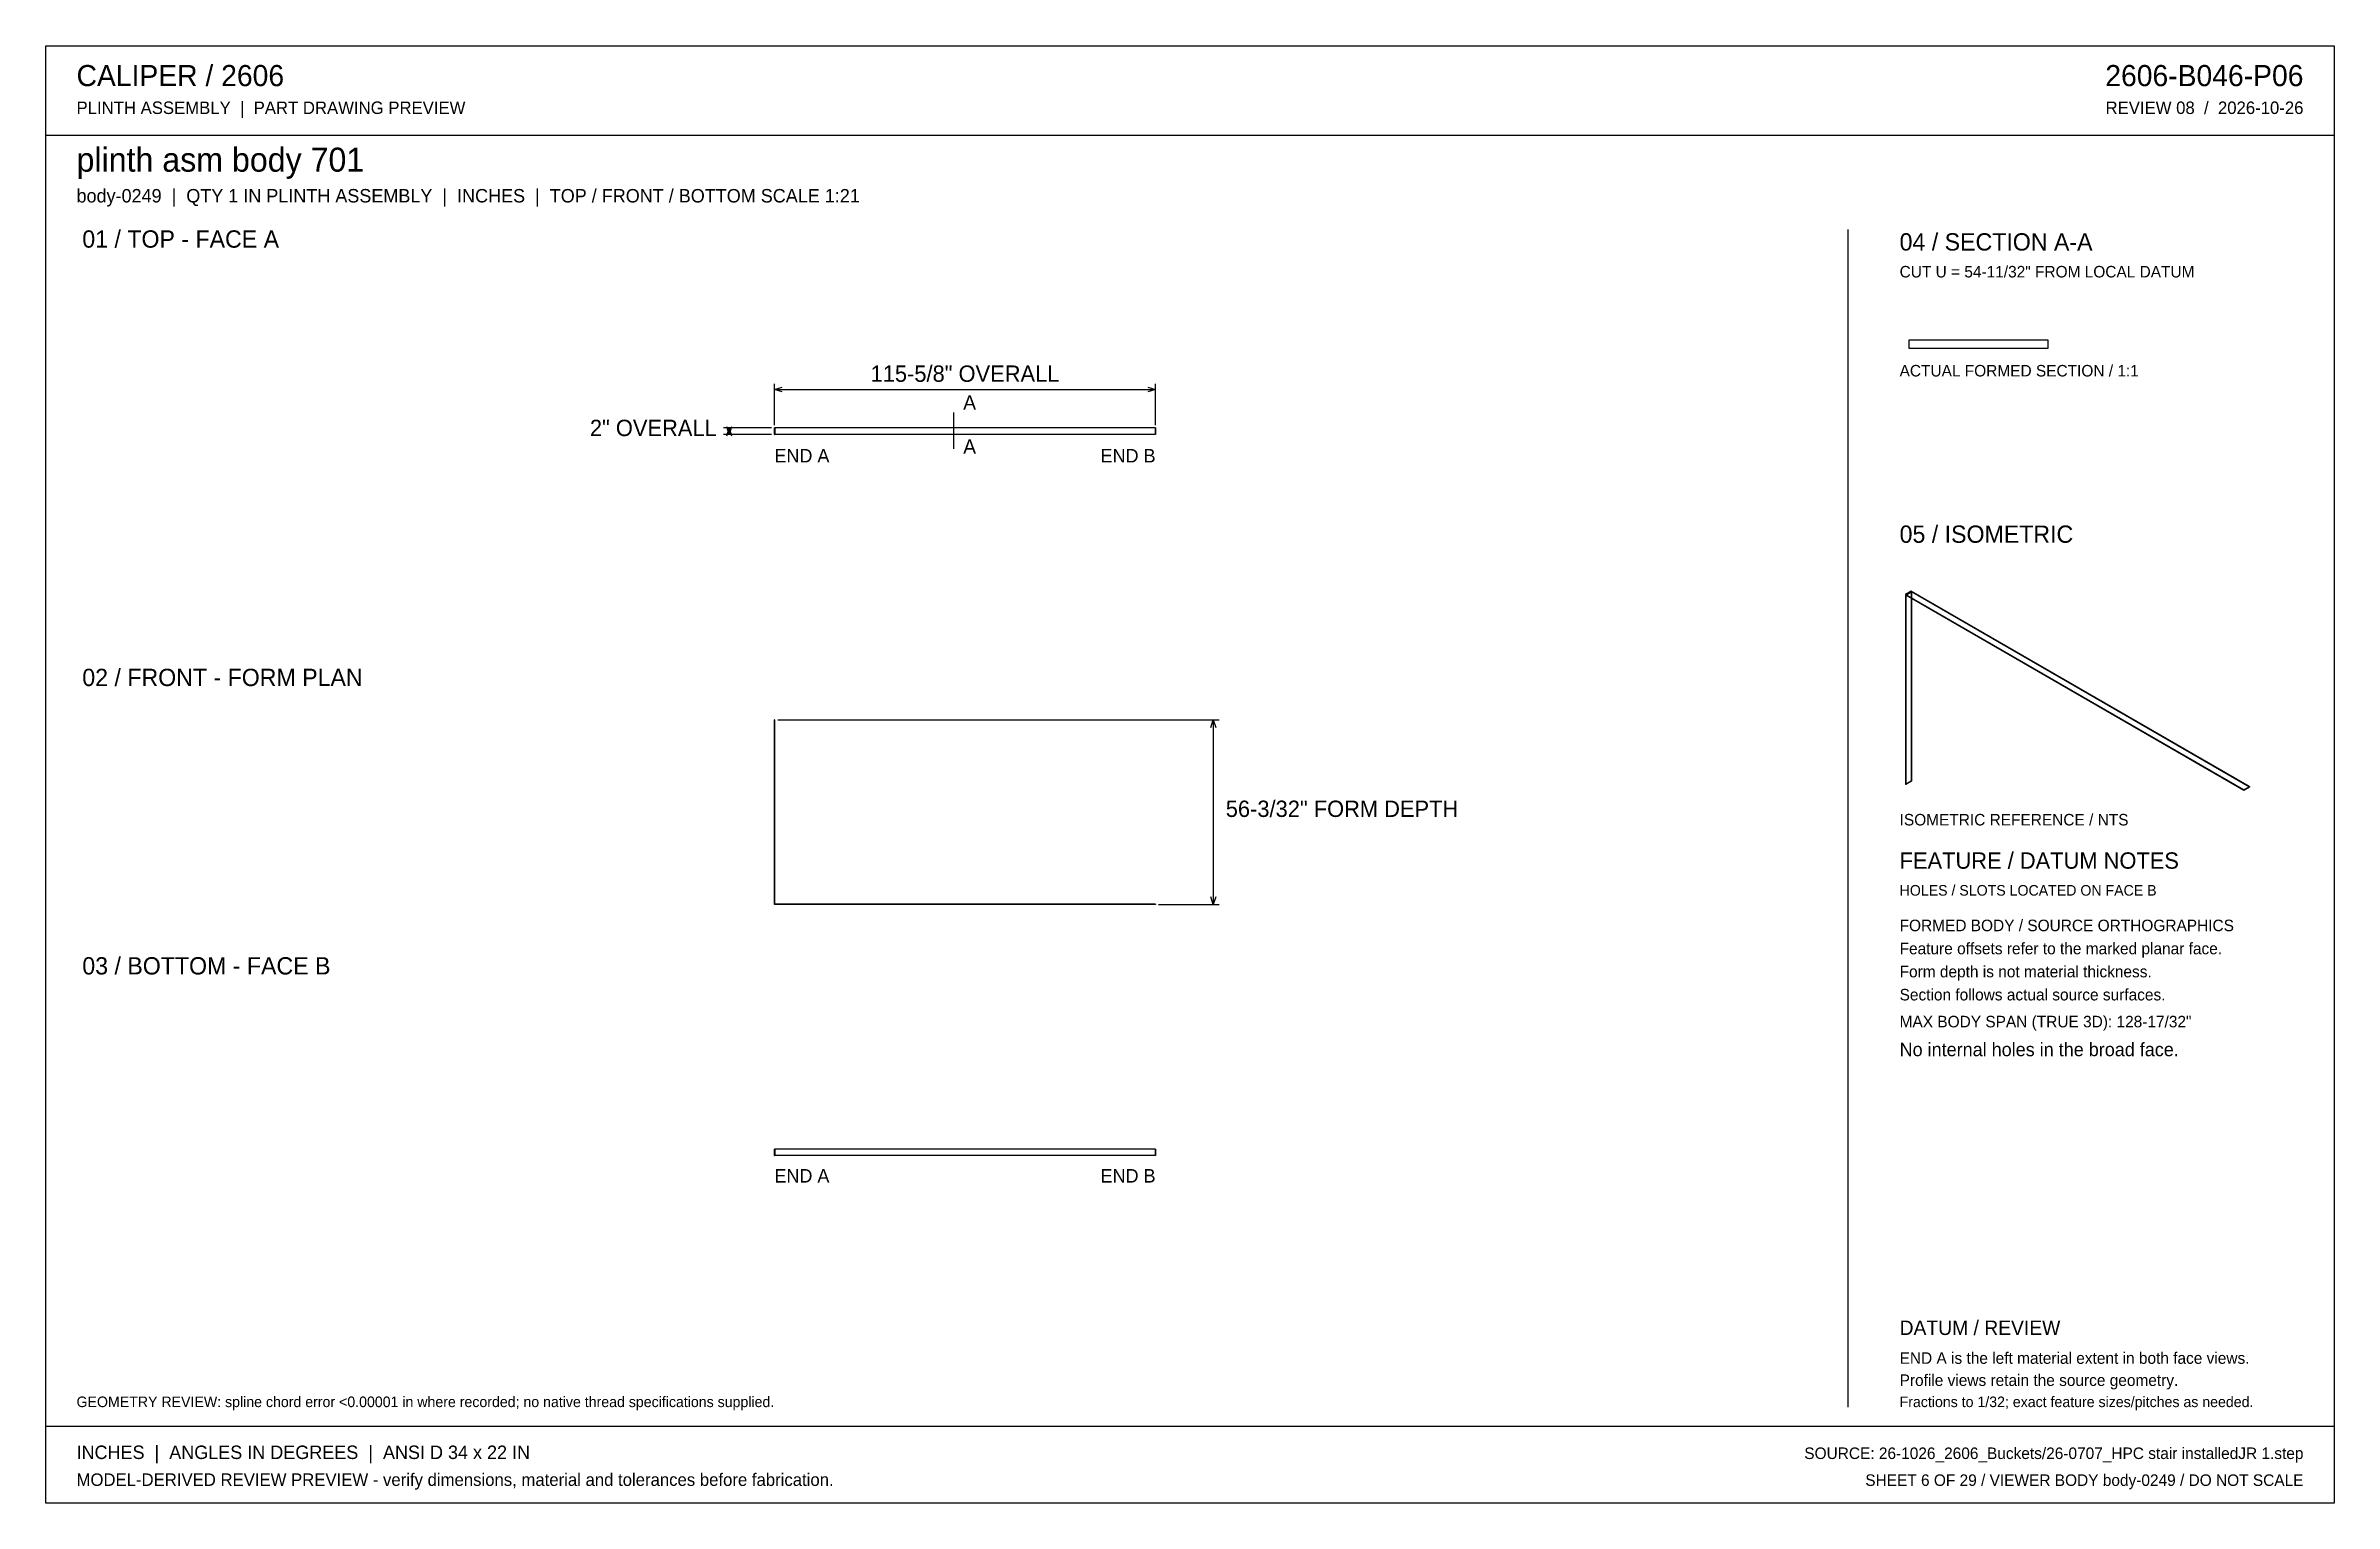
# Model space of a CAD drawing. Header units: inches. Extents: x 10 to 704, y 10 to 452.
import ezdxf
from ezdxf.enums import TextEntityAlignment as Align

# ---------------------------------------------------------------- set-up
doc = ezdxf.new("R2010")
doc.units = ezdxf.units.IN
doc.header["$MEASUREMENT"] = 0

msp = doc.modelspace()

# ---------------------------------------------------------------- linework, layer by layer
at = {"layer": 'ANNOTATION'}
for p, q in [((230.94, 337), (230.94, 349.54)), ((230.94, 347.79), (233.27, 348.52)), ((230.94, 347.79), (346.56, 347.79)), ((233.27, 347.06), (230.94, 347.79)), ((344.23, 348.52), (346.56, 347.79)), ((346.56, 347.79), (344.23, 347.06)), ((346.56, 337), (346.56, 349.54)), ((285.28, 340.79), (285.28, 329.75)), ((230.06, 336.13), (215.48, 336.13)), ((230.06, 334.12), (215.48, 334.12)), ((217.23, 334.12), (216.5, 336.46)), ((216.5, 333.79), (217.23, 336.13)), ((217.96, 336.46), (217.23, 334.12)), ((217.23, 336.13), (217.23, 334.12)), ((217.23, 336.13), (217.96, 333.79)), ((231.94, 247.63), (365.81, 247.63)), ((363.33, 245.29), (364.06, 247.63)), ((364.06, 247.63), (364.06, 191.52)), ((364.06, 247.63), (364.79, 245.29)), ((347.44, 191.52), (365.81, 191.52)), ((364.06, 191.52), (363.33, 193.86)), ((364.79, 193.86), (364.06, 191.52))]:
    msp.add_line(p, q, dxfattribs=at)
at = {"layer": 'OUTLINE'}
for p, q in [((9.92, 452.08), (704.08, 452.08)), ((9.92, 9.92), (9.92, 452.08)), ((704.08, 452.08), (704.08, 9.92)), ((9.92, 424.96), (704.08, 424.96)), ((556.5, 396.38), (556.5, 39.08)), ((575.17, 360.21), (575.17, 362.83)), ((575.17, 362.83), (617.17, 362.83)), ((617.17, 362.83), (617.17, 360.21)), ((617.17, 360.21), (575.17, 360.21)), ((346.56, 336.13), (230.94, 336.13)), ((230.94, 334.12), (230.94, 336.13)), ((230.94, 336.13), (231.06, 336.13)), ((231.06, 336.13), (230.94, 336.13)), ((230.94, 336.13), (230.94, 334.12)), ((230.94, 334.12), (231.06, 334.12)), ((231.06, 334.12), (230.94, 334.12)), ((346.56, 334.12), (230.94, 334.12)), ((346.56, 336.13), (231.06, 336.13)), ((231.06, 334.12), (231.06, 336.13)), ((231.06, 336.13), (231.06, 334.12)), ((346.56, 334.12), (231.06, 334.12)), ((346.56, 336.13), (346.56, 334.12)), ((346.56, 334.12), (346.56, 336.13)), ((575.78, 286.58), (574, 285.56)), ((676.64, 226.3), (574, 285.56)), ((574, 285.56), (574, 228.05)), ((574, 285.56), (574.11, 285.37)), ((574.11, 285.37), (575.89, 286.39)), ((676.64, 226.17), (574.11, 285.37)), ((574.11, 285.37), (574.11, 227.98)), ((575.78, 286.58), (575.78, 229.07)), ((575.89, 286.39), (575.78, 286.58)), ((678.42, 227.32), (575.78, 286.58)), ((575.89, 286.39), (575.89, 229.01)), ((678.42, 227.19), (575.89, 286.39)), ((230.94, 247.63), (231.06, 247.63)), ((230.94, 191.52), (230.94, 247.63)), ((230.94, 191.52), (230.94, 247.63)), ((231.06, 247.63), (230.94, 247.63)), ((231.06, 191.65), (231.06, 247.63)), ((231.06, 191.65), (231.06, 247.63)), ((574, 228.05), (575.78, 229.07)), ((574.11, 227.98), (574, 228.05)), ((575.89, 229.01), (574.11, 227.98)), ((575.78, 229.07), (575.89, 229.01)), ((676.64, 226.3), (678.42, 227.32)), ((678.42, 227.19), (676.64, 226.17)), ((676.64, 226.17), (676.64, 226.3)), ((678.42, 227.32), (678.42, 227.19)), ((230.94, 191.52), (231.06, 191.65)), ((231.06, 191.65), (230.94, 191.52)), ((346.56, 191.52), (230.94, 191.52)), ((346.56, 191.52), (230.94, 191.52)), ((346.56, 191.65), (231.06, 191.65)), ((346.56, 191.65), (231.06, 191.65)), ((346.56, 191.52), (346.56, 191.65)), ((346.56, 191.65), (346.56, 191.52)), ((230.94, 117.37), (231.06, 117.37)), ((230.94, 117.37), (230.94, 115.37)), ((230.94, 115.37), (230.94, 117.37)), ((231.06, 117.37), (230.94, 117.37)), ((346.56, 117.37), (230.94, 117.37)), ((346.56, 115.37), (230.94, 115.37)), ((230.94, 115.37), (231.06, 115.37)), ((231.06, 115.37), (230.94, 115.37)), ((231.06, 117.37), (231.06, 115.37)), ((231.06, 115.37), (231.06, 117.37)), ((346.56, 117.37), (231.06, 117.37)), ((346.56, 115.37), (231.06, 115.37)), ((346.56, 115.37), (346.56, 117.37)), ((346.56, 117.37), (346.56, 115.37)), ((9.92, 33.25), (704.08, 33.25)), ((704.08, 9.92), (9.92, 9.92))]:
    msp.add_line(p, q, dxfattribs=at)

# ---------------------------------------------------------------- texts
at = {"layer": 'ANNOTATION'}
for s, height, p in [('CALIPER / 2606', 6.4167, (19.25, 439.83)), ('PLINTH ASSEMBLY  |  PART DRAWING PREVIEW', 3.7917, (19.25, 431.38)), ('plinth asm body 701', 7.2917, (19.25, 413.88)), ('body-0249  |  QTY 1 IN PLINTH ASSEMBLY  |  INCHES  |  TOP / FRONT / BOTTOM SCALE 1:21', 4.0833, (19.25, 404.54)), ('01 / TOP - FACE A', 5.25, (21, 390.83)), ('04 / SECTION A-A', 5.25, (572.25, 389.96)), ('CUT U = 54-11/32" FROM LOCAL DATUM', 3.5, (572.25, 381.79)), ('ACTUAL FORMED SECTION / 1:1', 3.5, (572.25, 351.75)), ('A', 4.38, (288.2, 341.67)), ('END A', 4.083, (230.94, 325.67)), ('A', 4.38, (288.2, 328.29)), ('05 / ISOMETRIC', 5.25, (572.25, 301.29)), ('02 / FRONT - FORM PLAN', 5.25, (21, 257.83)), ('56-3/32" FORM DEPTH', 4.9583, (367.85, 218.12)), ('ISOMETRIC REFERENCE / NTS', 3.5, (572.25, 215.54)), ('FEATURE / DATUM NOTES', 4.9583, (572.25, 202.42)), ('HOLES / SLOTS LOCATED ON FACE B', 3.2083, (572.25, 194.25)), ('FORMED BODY / SOURCE ORTHOGRAPHICS', 3.5, (572.25, 183.46)), ('03 / BOTTOM - FACE B', 5.25, (21, 170.33)), ('Feature offsets refer to the marked planar face.', 3.5, (572.25, 176.46)), ('Form depth is not material thickness.', 3.5, (572.25, 169.46)), ('Section follows actual source surfaces.', 3.5, (572.25, 162.46)), ('MAX BODY SPAN (TRUE 3D): 128-17/32"', 3.5, (572.25, 154.29)), ('No internal holes in the broad face.', 4.0833, (572.25, 145.54)), ('END A', 4.083, (230.94, 107.21)), ('DATUM / REVIEW', 4.375, (572.25, 60.96)), ('END A is the left material extent in both face views.', 3.5, (572.25, 52.21)), ('Profile views retain the source geometry.', 3.5, (572.25, 45.5)), ('GEOMETRY REVIEW: spline chord error <0.00001 in where recorded; no native thread specifications supplied.', 3.20833, (19.25, 39.08)), ('Fractions to 1/32; exact feature sizes/pitches as needed.', 3.2083, (572.25, 39.08)), ('INCHES  |  ANGLES IN DEGREES  |  ANSI D 34 x 22 IN', 4.0833, (19.25, 23.33)), ('MODEL-DERIVED REVIEW PREVIEW - verify dimensions, material and tolerances before fabrication.', 3.7917, (19.25, 15.17))]:
    msp.add_text(s, height=height, dxfattribs=at).set_placement(p)
for s, height, p in [('2606-B046-P06', 6.4167, (694.75, 439.83)), ('REVIEW 08  /  2026-10-26', 3.7917, (694.75, 431.38)), ('2" OVERALL', 4.958, (213.44, 333.67)), ('END B', 4.083, (346.56, 325.67)), ('END B', 4.083, (346.56, 107.21)), ('SOURCE: 26-1026_2606_Buckets/26-0707_HPC stair installedJR 1.step', 3.5, (694.75, 23.33)), ('SHEET 6 OF 29 / VIEWER BODY body-0249 / DO NOT SCALE', 3.5, (694.75, 15.17))]:
    msp.add_text(s, height=height, dxfattribs=at).set_placement(p, align=Align.RIGHT)
msp.add_text('115-5/8" OVERALL', height=4.9583, dxfattribs=at).set_placement((288.75, 350.13), align=Align.CENTER)

doc.saveas('drawing.dxf')
